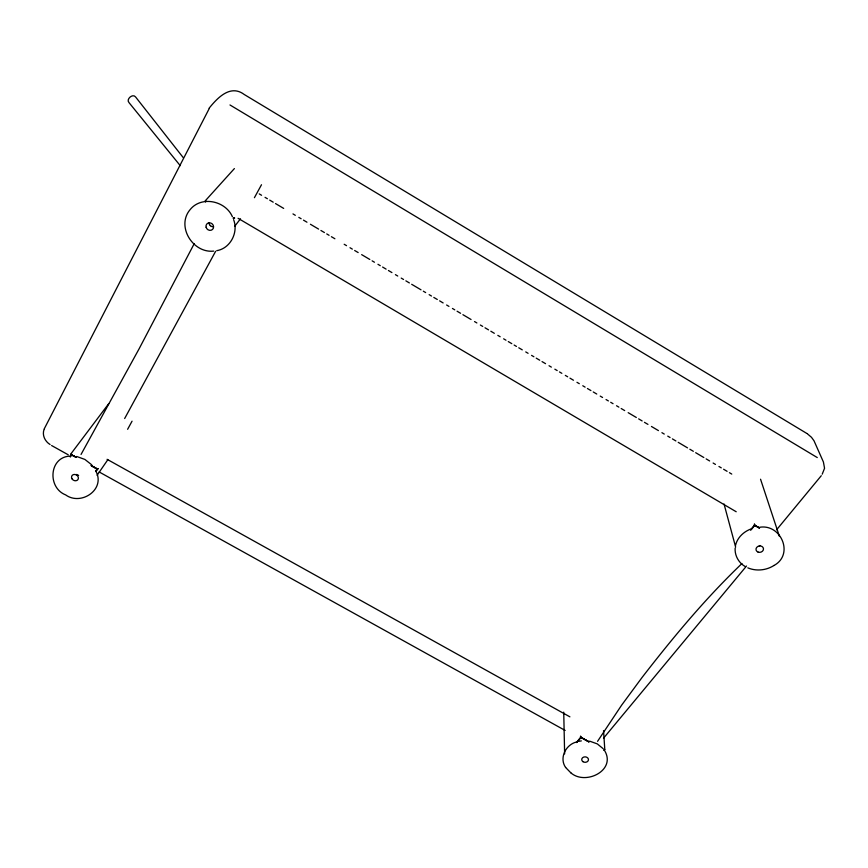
<?xml version="1.0" encoding="UTF-8"?>
<svg xmlns="http://www.w3.org/2000/svg" width="868" height="868" viewBox="0 0 868 868"><rect width="100%" height="100%" fill="white"/><g stroke="black" fill="none" stroke-linecap="round" stroke-linejoin="round"><path stroke-width="1.3" d="M735.153 548.066C734.578 555.531 738.722 562.92 745.243 566.544M205.38 200.909L205.499 201.777M98.214 468.666L95.914 471.357L97.01 468.774L91.27 465.584L97.01 468.774L95.871 471.541M71.241 453.693L71.263 454.648M205.662 200.844L205.694 201.723M71.491 453.639L70.297 457.045M735.532 545.44C737.225 537.802 743.464 531.834 750.625 529.111M233.47 218.606L233.525 218.052M44.105 429.302C41.87 435.118 44.984 441.4 50.073 444.524M44.257 428.825L209.134 108.739M194.226 243.658L139.151 348.73L81.049 454.431M822.224 474.178L824.557 468.253L823.406 461.982L814 440.76L811.471 437.288L807.403 433.837M124.656 418.528L215.622 251.319M127.618 429.302L132.055 421.186M254.411 197.698L261.496 184.743M597.564 741.326L621.672 705.109L642.136 677.376C673.015 637.459 705.424 598.475 741.945 563.538M604.595 749.659L603.889 749.865M97.086 475.306L107.827 459.704M821.269 475.718L776.6 529.784M209.101 108.218C217.662 97.65 230.487 84.098 244.266 94.514L806.904 433.49M604.714 749.757L603.813 750.278M71.154 453.541L108.804 403.566M234.816 226.147L240.49 218.79M576.439 742.509L581.007 737.344L588.96 741.749M759.424 527.994L754.759 525.27L751.037 529.523L754.585 525.303L759.543 527.994M576.46 742.455L580.866 737.355L588.873 741.76M750.625 530.272L754.759 525.27L754.574 524.109M576.634 742.476L580.866 737.355L580.725 736.259M746.502 566.034L603.51 738.212M205.239 200.844L234.393 168.576M183.235 157.618L135.549 96.912C132.717 93.212 125.741 99.343 129.039 102.652L180.24 165.658M71.002 456.091C49.259 455.982 46.796 487.534 65.675 494.912C80.778 505.903 105.061 490.051 96.305 471.953M773.952 565.491C794.22 554.685 781.222 523.697 759.663 527.267M98.008 468.514L97.108 468.937M234.512 217.835L233.449 218.313M773.952 565.491C766.303 570.406 756.234 571.426 747.825 567.856M234.61 218.118L233.329 218.15M71.339 454.832L76.33 457.295M576.081 742.107C565.632 744.928 559.068 758.09 565.621 767.475M216.74 250.678C230.465 248.378 238.591 232.407 233.633 219.713M71.382 454.778L76.167 457.295M578.663 741.359L581.354 740.892M213.702 251.102C192.935 253.456 176.02 226.374 190.038 209.731C201.246 195.474 225.539 200.747 232.407 216.761M76.666 456.47L84.869 459.422L91.737 464.836M589.611 741.142L597.26 743.876L603.195 748.704M68.257 454.821L51.613 445.534M99.169 471.964L565.144 730.444M107.09 459.313L569.896 716.838M580.866 737.355L588.916 741.869M71.534 454.745L75.028 456.698M91.335 465.823L97.162 469.078M229.987 104.974L817.276 457.566M238.071 218.302L736.205 511.751M259.239 193.9L261.561 195.278M265.055 197.351L267.387 198.729M269.709 200.117L273.203 202.179M275.525 203.568L283.673 208.396M292.983 213.919L295.315 215.297M298.809 217.369L301.131 218.747M303.464 220.125L306.957 222.197M310.44 224.269L318.589 229.098M320.921 230.476L324.415 232.548M326.737 233.926L329.07 235.304M331.392 236.693L334.885 238.754M344.195 244.277L346.527 245.655M350.01 247.727L352.343 249.105M354.665 250.494L358.159 252.555M361.652 254.628L369.801 259.456M372.122 260.845L374.455 262.223M377.949 264.295L380.271 265.673M382.604 267.051L386.097 269.123M388.419 270.501L391.913 272.574M395.407 274.646L397.728 276.024M401.222 278.096L403.555 279.474M405.877 280.852L409.37 282.925M411.692 284.303L421.013 289.825M423.334 291.203L425.667 292.581M429.15 294.653L431.483 296.031M433.805 297.42L437.298 299.482M439.631 300.87L443.125 302.932M446.608 305.004L448.94 306.382M452.434 308.455L454.756 309.833M457.089 311.221L460.582 313.283M462.904 314.672L471.053 319.5M474.546 321.572L476.868 322.95M480.362 325.023L482.695 326.401M485.017 327.779L488.51 329.851M490.832 331.229L494.326 333.301M497.82 335.374L500.152 336.751M503.635 338.824L505.968 340.202M508.29 341.58L511.784 343.652M514.116 345.03L516.438 346.408M518.771 347.797L522.265 349.858M525.748 351.931L528.08 353.309M531.574 355.381L533.896 356.759M536.229 358.148L539.722 360.209M542.044 361.598L545.538 363.659M549.032 365.732L551.354 367.11M554.847 369.182L557.18 370.56M559.502 371.949L561.835 373.327M565.318 375.399L567.65 376.777M569.972 378.155L573.466 380.227M576.96 382.3L579.292 383.678M582.775 385.75L585.108 387.128M587.43 388.506L590.924 390.578M593.256 391.956L596.75 394.029M600.233 396.101L602.566 397.479M606.059 399.551L608.381 400.929M610.714 402.307L613.036 403.685M616.53 405.757L618.862 407.135M621.184 408.513L624.678 410.586M628.172 412.658L636.32 417.486M638.642 418.875L642.136 420.937M644.457 422.325L647.951 424.387M651.445 426.459L658.432 430.604M661.915 432.676L664.248 434.054M667.742 436.127L670.063 437.505M672.396 438.882L675.89 440.955M678.212 442.333L687.521 447.855M689.854 449.233L693.348 451.306M695.669 452.684L703.818 457.512M706.151 458.89L709.633 460.962M713.127 463.035L715.46 464.413M718.943 466.485L721.275 467.863M723.608 469.241L727.091 471.313M729.424 472.691L731.746 474.08M754.759 525.27L759.25 527.928M735.641 547.122L724.042 504.004M570.786 772.77C585.368 785.757 616.421 770.437 604.66 750.69M570.775 772.77L565.632 767.486M760.552 479.223L779.442 536.467M754.292 524.163L754.585 525.303M580.714 737.388L580.475 736.303M603.564 730.672L604.79 749.529M563.733 712.14L564.634 753.923M760.086 545.516A3.722 3.168 -9.5 0 1 759.261 545.939M212.91 226.743A3.906 3.602 43 0 1 211.087 226.19M210.674 225.919A3.906 3.602 43 0 1 209.969 225.235M209.676 224.845A3.906 3.602 43 0 1 209.025 222.577M78.619 475.382A3.548 3.005 30.8 0 1 78.185 475.273M77.773 475.121A3.548 3.005 30.8 0 1 76.644 474.427M758.046 552.081A3.754 3.19 -9.4 0 0 763.482 548.804A3.754 3.19 -9.4 0 0 757.699 546.547A3.754 3.19 -9.4 0 0 758.046 552.081M583.014 761.692A3.374 2.723 2.8 0 0 588.439 760.032A3.374 2.723 2.8 0 0 583.871 757.026A3.374 2.723 2.8 0 0 583.014 761.692M206.117 227.264A3.949 3.624 42.7 0 0 212.486 229.477A3.949 3.624 42.7 0 0 210.783 223.043A3.949 3.624 42.7 0 0 206.117 227.264M72.044 478.865A3.57 3.016 30.6 0 0 77.99 479.505A3.57 3.016 30.6 0 0 74.854 474.46A3.57 3.016 30.6 0 0 72.044 478.865"/></g></svg>
